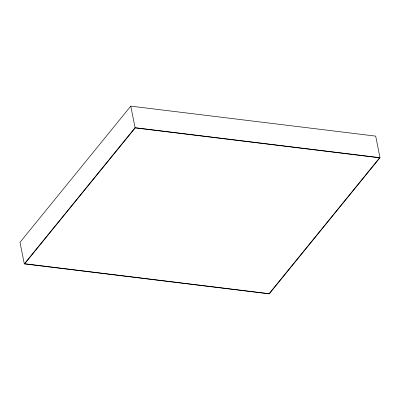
<?xml version="1.0" encoding="UTF-8"?>
<svg xmlns="http://www.w3.org/2000/svg" width="400" height="400" viewBox="0 0 400 400"><rect width="100%" height="100%" fill="white"/><g stroke="black" fill="none" stroke-linecap="round" stroke-linejoin="round"><path stroke-width="0.6" d="M130.77 106.14L20 242.315L24.31 263.88L269.23 293.86L380 157.685L375.69 136.12L130.77 106.14L135.08 127.705L24.31 263.88M135.08 127.705L380 157.685M135.215 127.9L24.705 263.75L269.095 293.67L379.605 157.815L135.215 127.9"/></g></svg>
